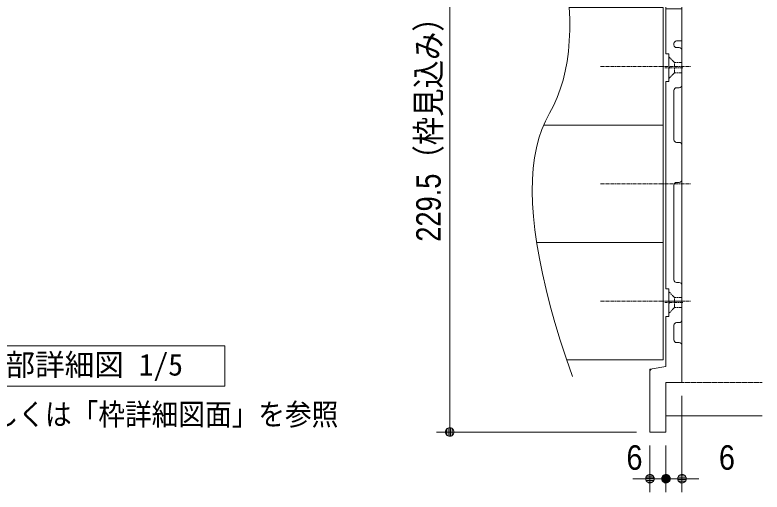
# Model space of a CAD drawing. Units: millimetres, scale not verified. Extents: x -6062 to 6062, y -3045 to 3045.
# Drawn here: x -4918 to -3798, y 1565 to 2280 of the extents above; entities that cross this region are included whole.
import ezdxf
from ezdxf.enums import TextEntityAlignment as Align

# ---------------------------------------------------------------- set-up
doc = ezdxf.new("R2010")
doc.units = ezdxf.units.MM
doc.header["$LTSCALE"] = 20
for name, pattern in [('CHAIN1', [8, 5, -1, 1, -1]), ('DASHED1', [1.8, 1.2, -0.6]), ('DOUBLE_CHAIN1', [8.8, 5, -1, 0.6, -0.6, 0.6, -1])]:
    doc.linetypes.add(name, pattern=pattern)
for name, color, linetype, lineweight in [('0-1_3一般', 7, 'Continuous', 9), ('0-2_2寸法-3', 7, 'Continuous', 9), ('0-3_2寸法-1', 7, 'Continuous', 9), ('0-4_0', 7, 'Continuous', 9), ('0-5_2寸法-2', 7, 'Continuous', 9)]:
    doc.layers.add(name, color=color, linetype=linetype, lineweight=lineweight)
doc.styles.add('ＭＳ ゴシック', font='')
doc.styles.add('ＭＳ Ｐゴシック', font='')
doc.styles.get('ＭＳ ゴシック').set_extended_font_data('MS Gothic')
doc.styles.get('ＭＳ Ｐゴシック').set_extended_font_data('MS PGothic')

# ---------------------------------------------------------------- blocks, each defined once
blk = doc.blocks.new('グループ-14')
at = {"layer": '0-2_2寸法-3'}
blk.add_lwpolyline([(-56319.7, 34474.8), (-65319.7, 34474.8), (-65319.7, 35674.8), (-56319.7, 35674.8)], close=True, dxfattribs=at)
at = {"layer": '0-2_2寸法-3', "style": 'ＭＳ ゴシック'}
blk.add_text('戸先部詳細図 1/5', height=650.9, dxfattribs=at).set_placement((-64671.8, 34592.4), align=Align.BOTTOM_LEFT)
blk = doc.blocks.new('_Dot')
at = {"layer": '0-4_0'}
for p, q in [((-10, 0), (-20, 0)), ((9.78, 2), (-9.78, 2)), ((7.99, 6), (-7.99, 6)), ((9.16, -3.98), (-9.16, -3.98)), ((6, -7.98), (-6, -7.98))]:
    blk.add_line(p, q, dxfattribs=at)
for points in [[(10, 0), (9.92, 1.25), (9.69, 2.49), (9.3, 3.68), (8.76, 4.82), (8.09, 5.88), (7.29, 6.85), (6.37, 7.71), (5.36, 8.44), (4.26, 9.05), (3.09, 9.51), (1.87, 9.82), (0.63, 9.98), (-0.63, 9.98), (-1.87, 9.82), (-3.09, 9.51), (-4.26, 9.05), (-5.36, 8.44), (-6.37, 7.71), (-7.29, 6.85), (-8.09, 5.88), (-8.76, 4.82), (-9.3, 3.68), (-9.69, 2.49), (-9.92, 1.25), (-10, 0), (0, 0)], [(-10, 0), (-9.92, -1.25), (-9.69, -2.49), (-9.3, -3.68), (-8.76, -4.82), (-8.09, -5.88), (-7.29, -6.85), (-6.37, -7.71), (-5.36, -8.44), (-4.26, -9.05), (-3.09, -9.51), (-1.87, -9.82), (-0.63, -9.98), (0.63, -9.98), (1.87, -9.82), (3.09, -9.51), (4.26, -9.05), (5.36, -8.44), (6.37, -7.71), (7.29, -6.85), (8.09, -5.88), (8.76, -4.82), (9.3, -3.68), (9.69, -2.49), (9.92, -1.25), (10, 0), (0, 0)]]:
    blk.add_lwpolyline(points, close=True, dxfattribs=at)
blk = doc.blocks.new('グループ-19')
at = {"layer": '0-1_3一般'}
for p, q in [((-43580, 49484.7), (-43580, 51456.9)), ((-40220, 50976.9), (-43100, 50976.9)), ((-42620, 49976.9), (-42620, 41576.9)), ((-42620, 49816.9), (-43100, 49816.9)), ((-42620, 48696.9), (-42620, 49816.9)), ((-43513.2, 49405.7), (-43100, 49336.9)), ((-43100, 47952.9), (-43100, 49336.9)), ((-42780, 48616.9), (-42700, 48616.9)), ((-42860, 48216.9), (-42860, 48536.9)), ((-43100, 47952.9), (-43012, 47952.9)), ((-43012, 47952.9), (-43012, 47560.9)), ((-42700, 48136.9), (-42780, 48136.9)), ((-42620, 47016.9), (-42620, 48056.9)), ((-42988, 47536.9), (-43012, 47560.9)), ((-42988, 47536.9), (-43012, 47512.9)), ((-43012, 47512.9), (-43012, 47120.9)), ((-43100, 45776.9), (-43100, 47120.9)), ((-43012, 47120.9), (-43100, 47120.9)), ((-42860, 46816.9), (-42860, 46856.9)), ((-42780, 46936.9), (-42700, 46936.9)), ((-42620, 46736.9), (-42780, 46736.9)), ((-42620, 45776.9), (-42620, 46736.9)), ((-42620, 45776.9), (-43100, 45776.9)), ((-42620, 44816.9), (-42620, 45776.9)), ((-42780, 44816.9), (-42620, 44816.9)), ((-42860, 44696.9), (-42860, 44736.9)), ((-42700, 44616.9), (-42780, 44616.9)), ((-43100, 44432.9), (-43012, 44432.9)), ((-43012, 44432.9), (-43012, 44040.9)), ((-42620, 43496.9), (-42620, 44536.9)), ((-42988, 44016.9), (-43012, 44040.9)), ((-42988, 44016.9), (-43012, 44040.9)), ((-43012, 43992.9), (-42988, 44016.9)), ((-43012, 43992.9), (-42988, 44016.9)), ((-43012, 43992.9), (-43012, 43600.9)), ((-43012, 43600.9), (-43100, 43600.9)), ((-43100, 37392.9), (-43100, 43600.9)), ((-42860, 43336.9), (-42860, 41856.9)), ((-42700, 43416.9), (-42780, 43416.9)), ((-42620, 41696.9), (-42620, 42816.9)), ((-42700, 41776.9), (-42780, 41776.9)), ((-42620, 40656.9), (-42620, 41696.9)), ((-42780, 40576.9), (-42700, 40576.9)), ((-42620, 34736.9), (-42620, 40656.9)), ((-42860, 40496.9), (-42860, 37656.9)), ((-43100, 37392.9), (-43012, 37392.9)), ((-43012, 37392.9), (-43012, 37000.9)), ((-42780, 37576.9), (-42700, 37576.9)), ((-42620, 37496.9), (-42620, 36456.9)), ((-43012, 36952.9), (-43012, 36560.9)), ((-43012, 36560.9), (-43100, 36560.9)), ((-43100, 35056.9), (-43100, 36560.9)), ((-42860, 36296.9), (-42860, 35856.9)), ((-42700, 36376.9), (-42780, 36376.9)), ((-42780, 35776.9), (-42700, 35776.9)), ((-42620, 34576.9), (-42620, 35696.9)), ((-43100, 35056.9), (-43513.2, 34988)), ((-43580, 33096.9), (-43580, 34909.1)), ((-43100, 34576.9), (-42620, 34576.9)), ((-43100, 33096.9), (-43100, 34576.9)), ((-40220, 33576.9), (-43100, 33576.9)), ((-43580, 33096.9), (-43100, 33096.9))]:
    blk.add_line(p, q, dxfattribs=at)
at = {"layer": '0-1_3一般', "linetype": 'DASHED1'}
for p, q in [((-40220, 49976.9), (-43100, 49976.9)), ((-40220, 34576.9), (-43100, 34576.9))]:
    blk.add_line(p, q, dxfattribs=at)
at = {"layer": '0-1_3一般', "linetype": 'DOUBLE_CHAIN1'}
for p, q in [((-43580, 49484.7), (-43580, 49416.9)), ((-43513.2, 49405.7), (-43580, 49416.9)), ((-43012, 47856.9), (-42844, 47688.9)), ((-42844, 47384.9), (-42844, 47688.9)), ((-42844, 47688.9), (-42620, 47688.9)), ((-43012, 47216.9), (-42844, 47384.9)), ((-42844, 47384.9), (-42620, 47384.9)), ((-42844, 44168.9), (-43012, 44336.9)), ((-42620, 44168.9), (-42844, 44168.9)), ((-42844, 43864.9), (-42844, 44168.9)), ((-42844, 43864.9), (-43012, 43696.9)), ((-42620, 43864.9), (-42844, 43864.9)), ((-42620, 37128.9), (-42844, 37128.9)), ((-42844, 36824.9), (-43012, 36656.9)), ((-43580, 34976.9), (-43513.2, 34988)), ((-43580, 34976.9), (-43580, 34909.1))]:
    blk.add_line(p, q, dxfattribs=at)
at = {"layer": '0-1_3一般', "linetype": 'CHAIN1'}
for p, q in [((-43045.7, 47536.9), (-42557.7, 47536.9)), ((-42592.1, 44016.9), (-43130.5, 44016.9)), ((-42592.1, 36976.9), (-43130.5, 36976.9)), ((-42557.7, 37016.9), (-43045.7, 37016.9))]:
    blk.add_line(p, q, dxfattribs=at)
at = {"layer": '0-1_3一般'}
for points in [[(-43100, 49816.9), (-43100, 51456.9), (-43580, 51456.9)], [(-43100, 44432.9), (-43100, 45776.9), (-42620, 45776.9)], [(-43012, 36952.9), (-42988, 36976.9), (-43012, 37000.9)]]:
    blk.add_lwpolyline(points, dxfattribs=at)
at = {"layer": '0-1_3一般', "linetype": 'DOUBLE_CHAIN1'}
blk.add_lwpolyline([(-42620, 36824.9), (-42844, 36824.9), (-42844, 37128.9), (-43012, 37296.9)], dxfattribs=at)
at = {"layer": '0-1_3一般'}
for centre, start, end in [((-43500, 49484.7), 180, 220.26884), ((-43500, 49484.7), 220.26884, 260.53768), ((-42780, 48536.9), 135, 180), ((-42780, 48536.9), 90, 135), ((-42700, 48696.9), 270, 315), ((-42700, 48696.9), 315, 0), ((-42780, 48216.9), 180, 225), ((-42780, 48216.9), 225, 270), ((-42700, 48056.9), 45, 90), ((-42700, 48056.9), 0, 45), ((-42780, 46856.9), 135, 180), ((-42780, 46816.9), 180, 225), ((-42780, 46856.9), 90, 135), ((-42700, 47016.9), 270, 315), ((-42700, 47016.9), 315, 0), ((-42780, 46816.9), 225, 270), ((-42780, 44736.9), 135, 180), ((-42780, 44736.9), 90, 135), ((-42780, 44696.9), 180, 225), ((-42780, 44696.9), 225, 270), ((-42700, 44536.9), 45, 90), ((-42700, 44536.9), 0, 45), ((-42700, 43496.9), 270, 315), ((-42700, 43496.9), 315, 0), ((-42780, 43336.9), 135, 180), ((-42780, 43336.9), 90, 135), ((-42780, 41856.9), 180, 225), ((-42780, 41856.9), 225, 270), ((-42700, 41696.9), 45, 90), ((-42700, 41696.9), 0, 45), ((-42780, 40496.9), 135, 180), ((-42780, 40496.9), 90, 135), ((-42700, 40656.9), 270, 315), ((-42700, 40656.9), 315, 0), ((-42780, 37656.9), 180, 225), ((-42780, 37656.9), 225, 270), ((-42700, 37496.9), 45, 90), ((-42700, 37496.9), 0, 45), ((-42780, 36296.9), 135, 180), ((-42780, 36296.9), 90, 135), ((-42700, 36456.9), 270, 315), ((-42700, 36456.9), 315, 0), ((-42780, 35856.9), 180, 225), ((-42780, 35856.9), 225, 270), ((-42700, 35696.9), 45, 90), ((-42700, 35696.9), 0, 45), ((-43500, 34909.1), 139.73116, 180), ((-43500, 34909.1), 99.46232, 139.73116)]:
    blk.add_arc(centre, 80, start, end, dxfattribs=at)
blk = doc.blocks.new('グループ-21')
at = {"layer": '0-1_3一般', "linetype": 'CHAIN1'}
for p, q in [((-45064.2, 44056.9), (-42344.2, 44056.9)), ((-45064.2, 40536.9), (-42344.2, 40536.9)), ((-45064.2, 37016.9), (-42344.2, 37016.9))]:
    blk.add_line(p, q, dxfattribs=at)
at = {"layer": '0-1_3一般'}
for points in [[(-46000.3, 45816.9), (-43180, 45816.9), (-43180, 42296.9), (-46766.7, 42296.9)], [(-46766.7, 42296.9), (-43180, 42296.9), (-43180, 38776.9), (-46973.9, 38776.9)], [(-46973.9, 38776.9), (-43180, 38776.9), (-43180, 35256.9), (-46075.6, 35256.9)]]:
    blk.add_lwpolyline(points, dxfattribs=at)
blk.add_blockref('グループ-19', (0, 0), dxfattribs=at)

msp = doc.modelspace()

# ---------------------------------------------------------------- linework, layer by layer
at = {"layer": '0-1_3一般'}
msp.add_line((-4092.26, 1765.71), (-4082.75, 1737.84), dxfattribs=at)
msp.add_lwpolyline([(-4087.53, 2291.57), (-4086.77, 2274.1), (-4086.71, 2257.23), (-4087.33, 2240.96), (-4088.65, 2225.29), (-4090.65, 2210.22), (-4093.34, 2195.75), (-4096.72, 2181.89), (-4100.79, 2168.62), (-4105.55, 2155.95), (-4111, 2143.89), (-4117.14, 2132.42), (-4123.22, 2120.83), (-4128.47, 2108.38), (-4132.9, 2095.07), (-4136.51, 2080.91), (-4139.31, 2065.89), (-4141.28, 2050.02), (-4142.43, 2033.29), (-4142.76, 2015.7), (-4142.27, 1997.25), (-4140.96, 1977.95), (-4138.83, 1957.8), (-4135.88, 1936.78), (-4132.11, 1914.91), (-4127.52, 1892.19), (-4122.11, 1868.6), (-4115.88, 1844.17), (-4108.82, 1818.87), (-4100.95, 1792.72), (-4092.26, 1765.71)], dxfattribs=at)
at = {"layer": '0-3_2寸法-1'}
for p, q in [((-4266.5, 2560.13), (-4266.5, 1667.56)), ((-3986.5, 1654.84), (-4286.5, 1654.84))]:
    msp.add_line(p, q, dxfattribs=at)
at = {"layer": '0-5_2寸法-2'}
for p, q in [((-3918.5, 1708.84), (-3918.5, 1564.84)), ((-3966.5, 1634.84), (-3966.5, 1564.84)), ((-3942.5, 1634.84), (-3942.5, 1564.84)), ((-3942.5, 1634.84), (-3942.5, 1564.84)), ((-3979.21, 1584.84), (-3991.92, 1584.84)), ((-3955.21, 1584.84), (-3967.92, 1584.84)), ((-3942.5, 1584.84), (-3966.5, 1584.84)), ((-3942.5, 1584.84), (-3918.5, 1584.84)), ((-3929.79, 1584.84), (-3917.08, 1584.84)), ((-3905.79, 1584.84), (-3893.08, 1584.84))]:
    msp.add_line(p, q, dxfattribs=at)

# ---------------------------------------------------------------- block references
at = {"layer": '0-1_3一般', "xscale": 0.05, "yscale": 0.05}
msp.add_blockref('グループ-21', (-1787.5, 0), dxfattribs=at)
at = {"layer": '0-2_2寸法-3', "xscale": 0.05, "yscale": 0.05}
msp.add_blockref('グループ-14', (-1787.5, 0), dxfattribs=at)
at = {"layer": '0-3_2寸法-1', "xscale": 0.6356201, "yscale": 0.6356201, "rotation": 270}
msp.add_blockref('_Dot', (-4266.5, 1654.84), dxfattribs=at)
at = {"layer": '0-5_2寸法-2', "xscale": 0.6356201, "yscale": 0.6356201}
for p in [(-3966.5, 1584.84), (-3942.5, 1584.84)]:
    msp.add_blockref('_Dot', p, dxfattribs=at)
at = {"layer": '0-5_2寸法-2', "xscale": 0.6356201, "yscale": 0.6356201, "rotation": 180}
for p in [(-3942.5, 1584.84), (-3918.5, 1584.84)]:
    msp.add_blockref('_Dot', p, dxfattribs=at)

# ---------------------------------------------------------------- texts
at = {"layer": '0-2_2寸法-3', "style": 'ＭＳ ゴシック', "width": 0.9}
msp.add_text('※ 詳しくは「枠詳細図面」を参照', height=32.55, dxfattribs=at).set_placement((-5052.76, 1655.26), align=Align.BOTTOM_LEFT)
at = {"layer": '0-3_2寸法-1', "style": 'ＭＳ Ｐゴシック', "width": 0.85}
msp.add_text('229.5（枠見込み）', height=36.69, rotation=90, dxfattribs=at).set_placement((-4269.03, 1939.98), align=Align.BOTTOM_LEFT)
at = {"layer": '0-5_2寸法-2', "style": 'ＭＳ Ｐゴシック', "width": 0.9}
for p in [(-4001.65, 1587.32), (-3863.12, 1587.32)]:
    msp.add_text('6', height=36.66, dxfattribs=at).set_placement(p, align=Align.BOTTOM_LEFT)

doc.saveas('drawing.dxf')
